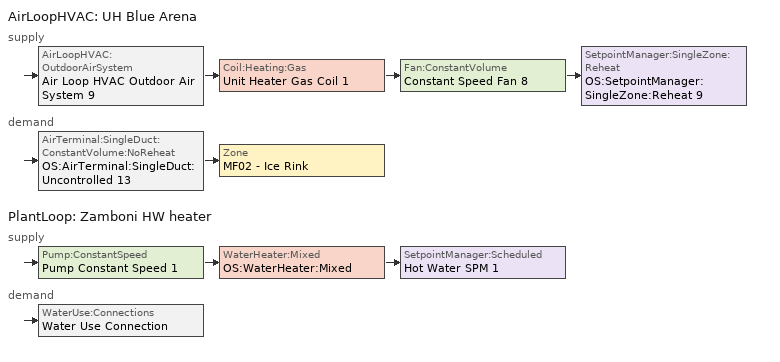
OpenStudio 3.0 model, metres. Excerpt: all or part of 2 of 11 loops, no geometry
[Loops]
AirLoopHVAC 'UH Blue Arena'
 supply: AirLoopHVAC:OutdoorAirSystem 'Air Loop HVAC Outdoor Air System 9' > Coil:Heating:Gas 'Unit Heater Gas Coil 1' > Fan:ConstantVolume 'Constant Speed Fan 8' > SetpointManager:SingleZone:Reheat 'OS:SetpointManager:SingleZone:Reheat 9'
 demand: AirTerminal:SingleDuct:ConstantVolume:NoReheat 'OS:AirTerminal:SingleDuct:Uncontrolled 13' > Zone 'MF02 - Ice Rink'
PlantLoop 'Zamboni HW heater'
 supply: Pump:ConstantSpeed 'Pump Constant Speed 1' > WaterHeater:Mixed 'OS:WaterHeater:Mixed' > SetpointManager:Scheduled 'Hot Water SPM 1'
 demand: WaterUse:Connections 'Water Use Connection'
[Sizing:Zone] Zone Cooling Design Supply Air Temperature Input Method=SupplyAirTemperature; Zone Cooling Design Supply Air Temperature Difference {deltaC}=11.11; Zone Heating Design Supply Air Temperature Input Method=SupplyAirTemperature; Zone Heating Design Supply Air Temperature Difference {deltaC}=11.11; Zone Cooling Design Supply Air Humidity Ratio {kg-H2O/kg-air}=0.0085; Zone Heating Design Supply Air Humidity Ratio {kg-H2O/kg-air}=0.008; Zone Heating Sizing Factor=1; Zone Cooling Sizing Factor=1; Heating Design Air Flow Method=DesignDay; Account for Dedicated Outdoor Air System=No; Dedicated Outdoor Air System Control Strategy=NeutralSupplyAir; Dedicated Outdoor Air Low Setpoint Temperature for Design {C}=Autosize; Dedicated Outdoor Air High Setpoint Temperature for Design {C}=Autosize
Name | Zone Cooling Design Supply Air Temperature {C} | Zone Heating Design Supply Air Temperature {C} | Cooling Minimum Air Flow {m3/s}
MF02 - Ice Rink | 8 | 45 | 0
MF03 - Mech Room | 14 | 40
[Zone equipment]
MF02 - Ice Rink: OS:AirTerminal:SingleDuct:Uncontrolled 13
MF03 - Mech Room: Zone HVAC Baseboard Convective Electric 4
[PlantLoop]
Zamboni HW heater: Glycol Concentration=0; Plant Loop Volume {m3}=Autocalculate; Load Distribution Scheme=Optimal
[Sizing:Plant]
Zamboni HW heater: Loop Type=Heating; Design Loop Exit Temperature {C}=82; Loop Design Temperature Difference {deltaC}=11; Sizing Option=NonCoincident; Zone Timesteps in Averaging Window=1; Coincident Sizing Factor Mode=None
[Pump:ConstantSpeed]
Pump Constant Speed 1: Rated Flow Rate {m3/s}=autosize; Rated Pump Head {Pa}=179352; Rated Power Consumption {W}=autosize; Motor Efficiency=0.9; Fraction of Motor Inefficiencies to Fluid Stream=0; Pump Control Type=Intermittent; Design Power Sizing Method=PowerPerFlowPerPressure; Design Electric Power per Unit Flow Rate {W/(m3/s)}=348701.1; Design Shaft Power per Unit Flow Rate per Unit Head {W-s/m3-Pa}=1.28205
[AirLoopHVAC]
UH Blue Arena: Availability Schedule=Always On Discrete; Design Supply Air Flow Rate {m3/s}=AutoSize
[Sizing:System]
UH Blue Arena: Type of Load to Size On=Sensible; Design Outdoor Air Flow Rate {m3/s}=Autosize; Central Heating Maximum System Air Flow Ratio=0.3; Preheat Design Temperature {C}=7; Preheat Design Humidity Ratio {kg-H2O/kg-Air}=0.008; Precool Design Temperature {C}=8; Precool Design Humidity Ratio {kg-H2O/kg-Air}=0.008; Central Cooling Design Supply Air Temperature {C}=8; Central Heating Design Supply Air Temperature {C}=45; Sizing Option=NonCoincident; 100% Outdoor Air in Cooling=Yes; 100% Outdoor Air in Heating=Yes; Central Cooling Design Supply Air Humidity Ratio {kg-H2O/kg-Air}=0.0085; Central Heating Design Supply Air Humidity Ratio {kg-H2O/kg-Air}=0.008; Cooling Design Air Flow Method=DesignDay; Cooling Design Air Flow Rate {m3/s}=0; Heating Design Air Flow Method=DesignDay; Heating Design Air Flow Rate {m3/s}=0; System Outdoor Air Method=ZoneSum; Zone Maximum Outdoor Air Fraction=1; Cooling Supply Air Flow Rate Per Floor Area {m3/s-m2}=0.00996765; Cooling Fraction of Autosized Cooling Supply Air Flow Rate=1; Cooling Supply Air Flow Rate Per Unit Cooling Capacity {m3/s-W}=3.94755e-05; Heating Supply Air Flow Rate Per Floor Area {m3/s-m2}=0.00996765; Heating Fraction of Autosized Heating Supply Air Flow Rate=1; Heating Fraction of Autosized Cooling Supply Air Flow Rate=1; Heating Supply Air Flow Rate Per Unit Heating Capacity {m3/s-W}=3.15882e-05; Cooling Design Capacity Method=CoolingDesignCapacity; Cooling Design Capacity {W}=Autosize; Cooling Design Capacity Per Floor Area {W/m2}=234.7; Fraction of Autosized Cooling Design Capacity=1; Heating Design Capacity Method=HeatingDesignCapacity; Heating Design Capacity {W}=Autosize; Heating Design Capacity Per Floor Area {W/m2}=157; Fraction of Autosized Heating Design Capacity=1; Central Cooling Capacity Control Method=OnOff
[AirLoopHVAC:OutdoorAirSystem]
Air Loop HVAC Outdoor Air System 9: Controller=Controller Outdoor Air 9
[Controller:OutdoorAir]
Controller Outdoor Air 9: Minimum Outdoor Air Flow Rate {m3/s}=Autosize; Maximum Outdoor Air Flow Rate {m3/s}=Autosize; Economizer Control Type=FixedDryBulb; Economizer Control Action Type=ModulateFlow; Economizer Maximum Limit Dry-Bulb Temperature {C}=19; Economizer Maximum Limit Enthalpy {J/kg}=64000; Economizer Maximum Limit Dewpoint Temperature {C}=0; Economizer Minimum Limit Dry-Bulb Temperature {C}=-100; Lockout Type=NoLockout; Minimum Limit Type=FixedMinimum; Controller Mechanical Ventilation=Controller Mechanical Ventilation 9; High Humidity Control=No; Heat Recovery Bypass Control Type=BypassWhenOAFlowGreaterThanMinimum
[Controller:MechanicalVentilation]
Controller Mechanical Ventilation 9: Availability Schedule=Always On Discrete 1; Demand Controlled Ventilation=No; System Outdoor Air Method=ZoneSum
[Fan:ConstantVolume]
Constant Speed Fan 8: Availability Schedule=Always On Discrete 1; Fan Efficiency=0.75; Maximum Flow Rate {m3/s}=AutoSize; Motor Efficiency=0.75
[SetpointManager:SingleZone:Reheat]
OS:SetpointManager:SingleZone:Reheat 9: Minimum Supply Air Temperature {C}=15; Maximum Supply Air Temperature {C}=45; Control Zone=MF02 - Ice Rink
[SetpointManager:Scheduled]
Hot Water SPM 1: Control Variable=Temperature; Schedule=Zamboni hot water temp
[AirTerminal:SingleDuct:ConstantVolume:NoReheat]
OS:AirTerminal:SingleDuct:Uncontrolled 13: Availability Schedule=Always On Discrete 1; Maximum Air Flow Rate {m3/s}=AutoSize
[ZoneHVAC:Baseboard:Convective:Electric]
Zone HVAC Baseboard Convective Electric 4: Availability Schedule=Always On Discrete 1; Nominal Capacity {W}=autosize; Efficiency=1
[Coil:Heating:Gas]
Unit Heater Gas Coil 1: Availability Schedule=Always On Discrete 1; Gas Burner Efficiency=0.8; Nominal Capacity {W}=AutoSize; Parasitic Electric Load {W}=0; Parasitic Gas Load {W}=0
[WaterUse:Equipment:Definition] Target Temperature Schedule=SHW Temperature
Name | Peak Flow Rate {m3/s}
Zamboni HW | 3.13e-05
Rec. centre SW | 0.000348
[WaterUse:Connections]
Water Use Connection: Water Use Equipment Name 1=Water Use Equipment 1; Water Use Equipment Name 2=Water Use Equipment 2
[WaterUse:Equipment]
Name | Water Use Equipment Definition | Flow Rate Fraction Schedule
Water Use Equipment 1 | Zamboni HW | Blue side ice pad load
Water Use Equipment 2 | Rec. centre SW | Rec Centre Hot Water
[WaterHeater:Mixed]
OS:WaterHeater:Mixed: Tank Volume {m3}=0.3785; Setpoint Temperature Schedule=shw_60C; Deadband Temperature Difference {deltaC}=2; Maximum Temperature Limit {C}=82.22; Heater Control Type=Cycle; Heater Maximum Capacity {W}=845000; Heater Fuel Type=NaturalGas; Heater Thermal Efficiency=0.8; Off Cycle Parasitic Fuel Consumption Rate {W}=20; Off Cycle Parasitic Fuel Type=NaturalGas; Off Cycle Parasitic Heat Fraction to Tank=0.8; On Cycle Parasitic Fuel Type=NaturalGas; Ambient Temperature Indicator=ThermalZone; Ambient Temperature Schedule=Water Heater Ambient Temperature; Ambient Temperature Thermal Zone=MF03 - Mech Room; Off Cycle Loss Coefficient to Ambient Temperature {W/K}=6; On Cycle Loss Coefficient to Ambient Temperature {W/K}=6; Cold Water Supply Temperature Schedule=Cold water temp; Use Side Effectiveness=1; Source Side Effectiveness=1; Use Side Design Flow Rate {m3/s}=autosize; Source Side Design Flow Rate {m3/s}=autosize; Indirect Water Heating Recovery Time {hr}=1.5; Source Side Flow Control Mode=IndirectHeatPrimarySetpoint
[Schedule:Constant] Value=1
Always On Discrete; Always On Discrete 1
[Schedule:Ruleset]
Rec Centre Hot Water: Default Day Schedule=Schedule Day 80
Blue side ice pad load: Default Day Schedule=Schedule Day 51; Summer Design Day Schedule=Schedule Day 103; Winter Design Day Schedule=Schedule Day 104
Zamboni hot water temp: Default Day Schedule=Schedule Day 59
Water Heater Ambient Temperature: Default Day Schedule=Water Heater Ambient Temperature Default
Cold water temp: Default Day Schedule=Schedule Day 60
SHW Temperature: Default Day Schedule=Schedule Day 61
shw_60C: Default Day Schedule=Schedule Day 62
[Schedule:Day]
Schedule Day 80: 5, 0, 0, 6, 0, 0.2, 7, 30, 0.8, 12, 0, 0.33, 13, 0, 0.8, 16, 0, 0.33, 21, 30, 0.8, 22, 0, 0.33, 23, 0, 0.2, 24, 0, 0
Schedule Day 51: 24, 0, 0.3
Schedule Day 103; Schedule Day 53: 24, 0, 0
Schedule Day 104; Schedule Day 52; Schedule Day 54: 24, 0, 1
Schedule Day 59: 24, 0, 47
Water Heater Ambient Temperature Default: 24, 0, 22
Schedule Day 60: 24, 0, 15
Schedule Day 61; Schedule Day 107: 24, 0, 60
Schedule Day 62: 24, 0, 23.5
[Schedule:Rule] Apply Monday=Yes; Apply Tuesday=Yes; Apply Wednesday=Yes; Apply Friday=Yes; Apply Saturday=Yes; Date Specification Type=DateRange; End Day=31
Name | Schedule Ruleset | Rule Order | Day Schedule | Apply Sunday | Apply Thursday | Start Month | Start Day | End Month
Schedule Rule 18 | Blue side ice pad load | 2 | Schedule Day 52 | Yes | Yes | 9 | 1 | 12
Schedule Rule 19 | Blue side ice pad load | 1 | Schedule Day 53 | Yes | Yes | 6 | 1 | 8
Schedule Rule 20 | Blue side ice pad load | 0 | Schedule Day 54 | Yes | Yes | 1 | 1 | 5
Schedule Rule 24 | shw_60C | 0 | Schedule Day 107 | No | No | 1 | 31 | 12
